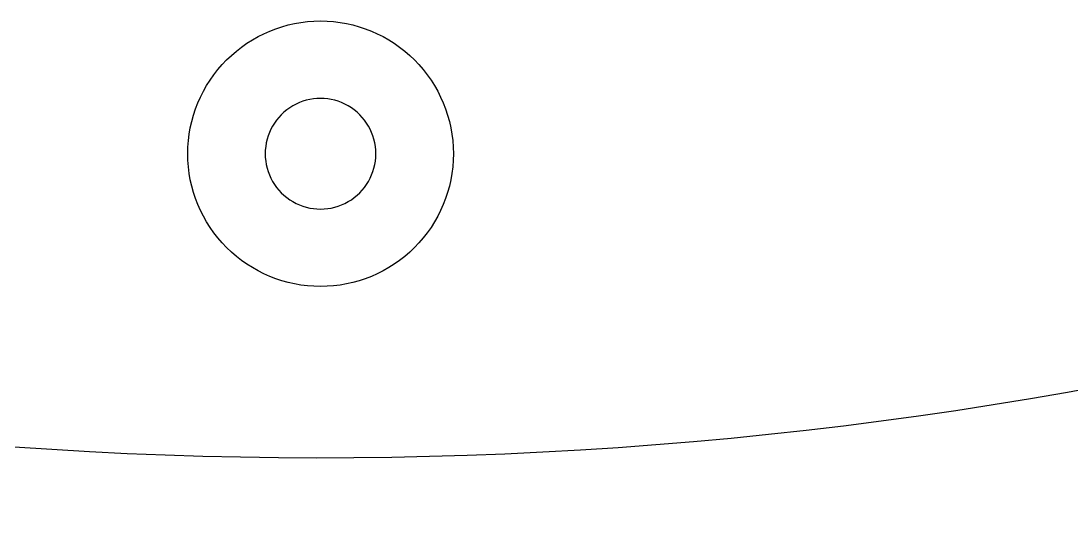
# Model space of a CAD drawing. Extents: x 1 to 248, y 2 to 47.
# Drawn here: x 204.75 to 220.31, y 1.55 to 8.88 of the extents above; entities that cross this region are included whole.
import ezdxf

# ---------------------------------------------------------------- set-up
doc = ezdxf.new("R2010")
doc.units = 0
doc.layers.get('0').update_dxf_attribs({"linetype": 'CONTINUOUS'})

msp = doc.modelspace()

# ---------------------------------------------------------------- linework, layer by layer
at = {"color": 1}
for p, q in [((210.00855, 6.909654), (210.00855, 6.909654)), ((211.15645, 6.909654), (211.15645, 6.909654))]:
    msp.add_line(p, q, dxfattribs=at)
for points in [[(207.797045, 8.301165), (208.166099, 8.670216), (208.666642, 8.877545), (209.18856, 8.877541)], [(209.18856, 8.877541), (209.710477, 8.877542), (210.211017, 8.670212), (210.580068, 8.301161)], [(207.22066, 6.909654), (207.22066, 7.431573), (207.427992, 7.932114), (207.797045, 8.301165)], [(210.580068, 8.301161), (210.949119, 7.932111), (211.15645, 7.431571), (211.15645, 6.909654)], [(209.59855, 7.619795), (209.344841, 7.766274), (209.032259, 7.766274), (208.77855, 7.619795)], [(208.77855, 7.619795), (208.524841, 7.473316), (208.36855, 7.202612), (208.36855, 6.909654)], [(210.00855, 6.909654), (210.00855, 7.202612), (209.852259, 7.473316), (209.59855, 7.619795)], [(207.797045, 5.518143), (207.427992, 5.887194), (207.22066, 6.387736), (207.22066, 6.909654)], [(208.36855, 6.909654), (208.36855, 6.616696), (208.524841, 6.345992), (208.77855, 6.199513)], [(209.59855, 6.199513), (209.852259, 6.345992), (210.00855, 6.616696), (210.00855, 6.909654)], [(211.15645, 6.909654), (211.15645, 6.387737), (210.949119, 5.887197), (210.580068, 5.518146)], [(208.77855, 6.199513), (209.032259, 6.053035), (209.344841, 6.053035), (209.59855, 6.199513)], [(209.18856, 4.941766), (208.666642, 4.941763), (208.166098, 5.149092), (207.797045, 5.518143)], [(210.580068, 5.518146), (210.211017, 5.149096), (209.710477, 4.941766), (209.18856, 4.941766)], [(226.79141, 4.899162), (215.34058, 1.554353), (202.90424, 1.563867), (191.461, 4.936792)]]:
    msp.add_open_spline(points, degree=3, dxfattribs=at)

doc.saveas('drawing.dxf')
